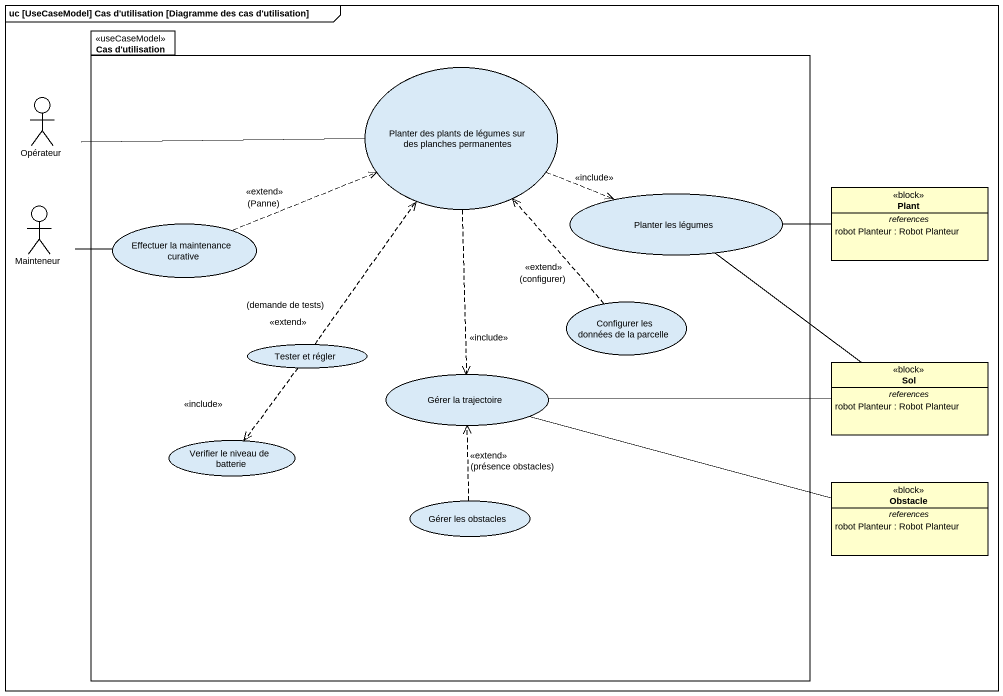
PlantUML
@startuml
mainframe uc [UseCaseModel] Cas d'utilisation [Diagramme des cas d'utilisation]
allowmixing
hide circle
hide empty members
package "Cas d'utilisation" as Cas_d_utilisation <<useCaseModel>> {
  usecase "Planter des plants de légumes sur des planches permanentes" as Planter_des_plants_de
  usecase "Planter les légumes" as Planter_les_légumes
  usecase "Effectuer la maintenance curative" as Effectuer_la_maintenance
  usecase "Configurer les données de la parcelle" as Configurer_les_données_de
  usecase "Tester et régler" as Tester_et_régler
  usecase "Gérer la trajectoire" as Gérer_la_trajectoire
  usecase "Verifier le niveau de batterie" as Verifier_le_niveau_de
  usecase "Gérer les obstacles" as Gérer_les_obstacles
}
actor Opérateur
actor Mainteneur
class Plant <<block>> {
  -- references --
  robot Planteur : Robot Planteur
}
class Sol <<block>> {
  -- references --
  robot Planteur : Robot Planteur
}
class Obstacle <<block>> {
  -- references --
  robot Planteur : Robot Planteur
}
Planter_des_plants_de .right.> Planter_les_légumes : <<include>>
Planter_des_plants_de ..> Gérer_la_trajectoire : <<include>>
Opérateur -right- Planter_des_plants_de
Mainteneur -right- Effectuer_la_maintenance
Planter_les_légumes -right- Plant
Planter_les_légumes -- Sol
Effectuer_la_maintenance .right.> Planter_des_plants_de : <<extend>>\n(Panne)
Configurer_les_données_de .up.> Planter_des_plants_de : <<extend>>\n(configurer)
Tester_et_régler .up.> Planter_des_plants_de : (demande de tests)\n<<extend>>
Tester_et_régler ..> Verifier_le_niveau_de : <<include>>
Gérer_la_trajectoire -right- Obstacle
Sol -left- Gérer_la_trajectoire
Gérer_les_obstacles .up.> Gérer_la_trajectoire : <<extend>>\n(présence obstacles)
@enduml
